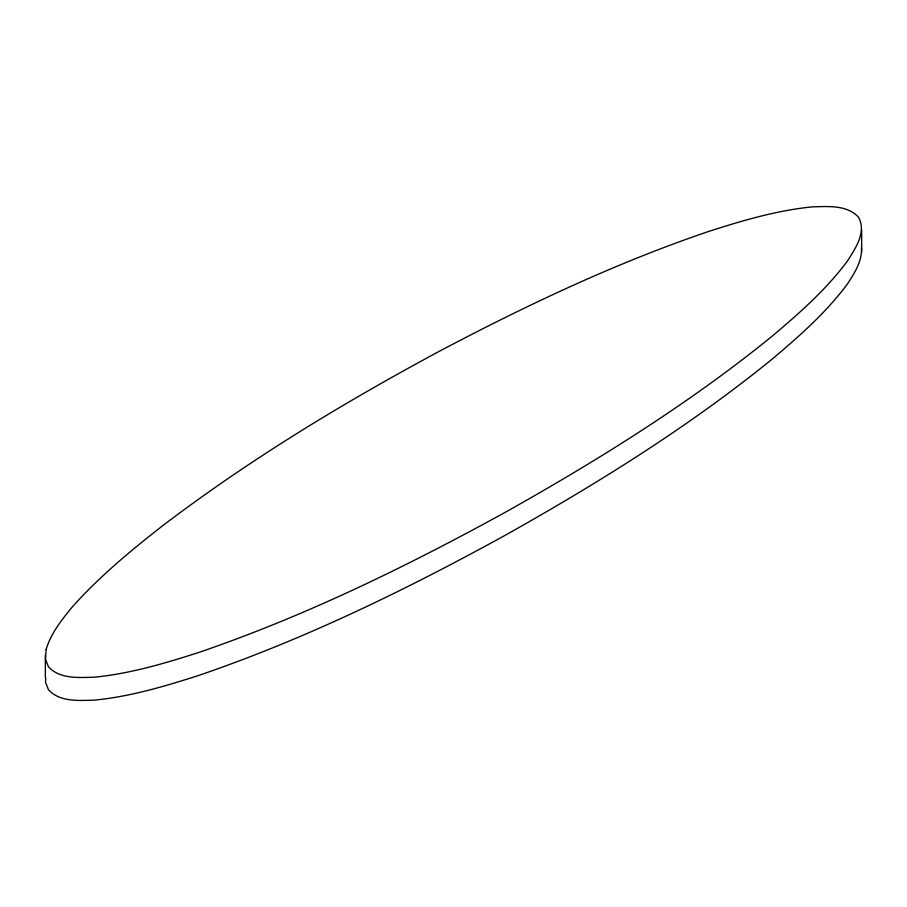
<?xml version="1.0" encoding="UTF-8"?>
<svg xmlns="http://www.w3.org/2000/svg" width="907" height="907" viewBox="0 0 907 907"><rect width="100%" height="100%" fill="white"/><g stroke="black" fill="none" stroke-linecap="round" stroke-linejoin="round"><path stroke-width="1.36" d="M45.781 678.062L45.509 682.234L48.49 689.774C59.93 702.233 78.671 700.51 94.056 700.17C129.905 696.712 164.609 686.395 198.769 675.42C304.967 639.129 406.166 589.675 504.394 535.742C597.804 483.352 689.218 426.505 772.469 358.889C799.577 335.953 826.549 312.246 847.75 283.54C854.655 272.746 862.24 261.103 861.491 247.724M861.65 229.358L861.65 252.305M45.35 654.695L45.35 677.642M46.132 649.548L45.509 659.276L48.49 666.815C59.93 679.275 78.671 677.563 94.056 677.212C129.905 673.754 164.609 663.436 198.769 652.462C304.967 616.17 406.166 566.716 504.394 512.784C597.804 460.393 689.218 403.547 772.469 335.93C799.577 312.994 826.549 289.299 847.75 260.592C855.505 248.167 866.729 232.045 858.51 217.226C847.07 204.767 828.329 206.49 812.944 206.83C777.095 210.288 742.391 220.605 708.231 231.58C615.592 263.098 526.888 305.092 440.439 350.692C343.866 402.549 249.72 459.52 162.387 525.935C130.461 550.889 99.044 576.875 72.05 607.225C61.574 620.059 50.86 633.369 46.132 649.548"/></g></svg>
